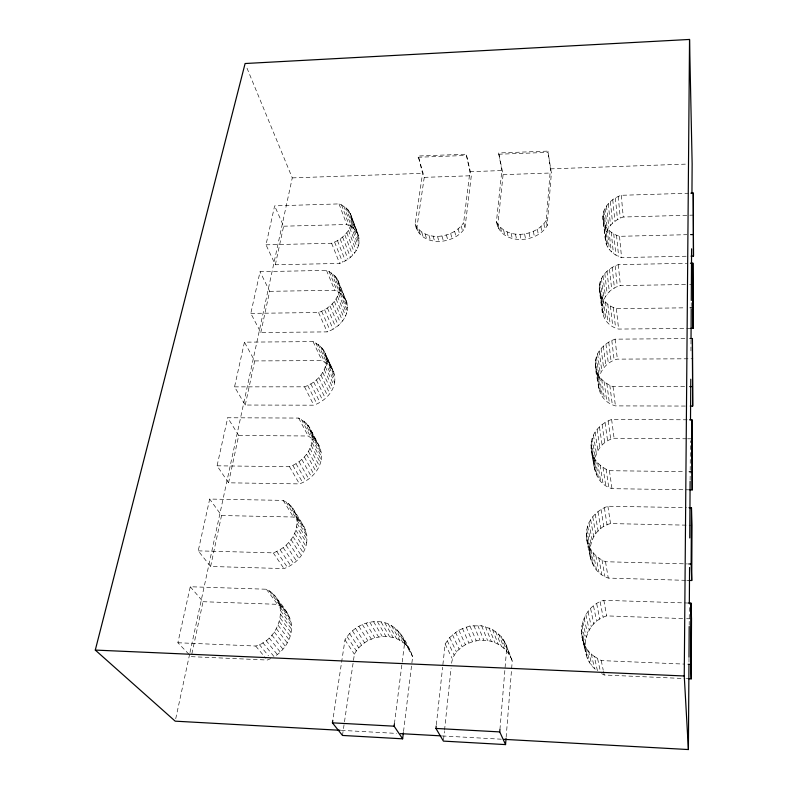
<?xml version="1.0" encoding="UTF-8"?>
<svg xmlns="http://www.w3.org/2000/svg" width="789" height="789" viewBox="0 0 789 789"><rect width="100%" height="100%" fill="white"/><g stroke="black" fill="none" stroke-linecap="round" stroke-linejoin="round"><path stroke-width="0.59" stroke-dasharray="3.94 2.96" d="M177.88 642.749L255.705 646.033C279.661 639.81 291.585 601.573 266.406 589.235L190.277 586.75L177.88 642.749L189.587 654.929M688.965 662.198L688.994 657.276M689.191 625.283L689.33 604.364M690.119 480.106L690.178 471.487M690.188 470.264L690.375 440.735M690.947 350.918L691.016 339.842M691.233 306.625L691.263 301.704M547.152 225.634L546.254 220.387L550.416 168.866L547.911 151.113L498.638 152.977L501.863 170.562L496.429 221.719C500.374 245.497 536.786 243.959 547.152 225.634L551.373 172.988L547.911 151.113M506.134 737.33L512.248 660.985L505.384 642.966L501.252 636.624L492.484 629.435L481.606 625.756L469.938 625.973L458.853 630.066L449.661 637.532L445.144 643.982L442.737 666.015M499.95 729.46L506.834 646.477M359.005 243.397L358.699 236.158L350.326 213.375L347.693 209.361L341.548 204.884L339.023 203.897L274.631 205.86L266.001 244.827L275.341 264.769L339.664 263.437C348.689 260.281 357.111 253.121 359.005 243.397L351.421 222.932L351.588 217.991L350.326 213.375M347.259 310.649L346.992 302.887L338.096 280.697L335.404 276.357L329.092 271.485L326.488 270.39L260.054 271.692L250.813 313.381L260.804 332.524L327.179 331.883C336.676 328.559 345.316 320.837 347.259 310.649L339.152 290.963L339.369 285.657L338.096 280.697M443.526 739.895L444.424 731.383M444.552 730.16L451.091 668.135M451.604 663.273C453.251 648.657 470.106 639.8 483.844 640.244C496.37 640.589 508.294 649.002 512.248 660.985M497.583 226.926L503.096 174.645L498.638 152.977M334.694 382.635L334.93 377.004L333.648 371.727L323.786 350.385L320.364 346.105L313.075 341.607L244.442 342.16L234.55 386.866L245.251 405.033L313.795 405.191C323.815 401.68 332.682 393.336 334.694 382.635L326.005 363.887L326.261 358.186L324.979 352.841M436.337 724.775L442.609 667.238M321.212 459.879L321.488 453.823L320.206 448.113L309.673 427.677L306.171 423.012L298.666 418.071L227.705 417.756L217.064 465.806L228.563 482.809L299.435 483.894C310.038 480.176 319.131 471.141 321.212 459.879L311.872 442.264L312.188 436.12L309.673 427.677M306.704 542.96L307.039 536.431L304.515 527.417L292.857 508.244L288.587 503.688L283.152 500.384L209.696 499.062L198.226 550.86L210.614 566.463L283.971 568.603C295.214 564.648 304.544 554.835 306.704 542.96L296.644 526.727L297.019 520.079L294.484 510.917M688.462 603.043L603.832 600.281C579.747 607.047 573.347 642.246 594.285 656.448L597.47 670.926C577.104 657 583.14 622.59 606.702 615.893L685.375 618.655M685.592 580.339L608.27 578.081C582.706 569.599 584.748 530.198 610.528 523.58L690.809 525.247M262.776 642.67L274.168 656.764C282.778 651.458 289.247 642.601 291.052 632.591C294.386 617.777 282.344 606.001 274.385 595.251M590.162 556.916C587.746 544.943 583.081 530.977 590.655 519.764C594.63 513.432 600.873 508.718 607.885 506.232L686.538 507.643M689.783 489.841L611.978 488.657C587.243 481.379 589.59 444.069 614.079 438.25L686.371 438.783M685.316 406.059L615.42 405.891C591.168 398.899 593.969 365.06 617.363 359.133L692.929 358.758M594.521 469.317C593.072 457.314 587.341 443.339 595.074 432.175C598.93 426.198 604.946 421.819 611.613 419.462L689.527 419.807M403.524 731.581L412.647 656.724C406.66 641.092 396.739 621.653 377.389 621.633C364.281 621.16 351.509 628.646 344.971 639.918L332.78 720.436M464.968 227.774L471.319 175.74L466.22 154.2L418.2 156.015L422.569 173.333L415.103 223.908C419.413 247.529 454.434 245.616 464.968 227.774L463.646 222.606L469.909 171.677L466.22 154.2M598.565 388.178C597.707 376.166 591.365 362.21 599.157 351.135C602.924 345.483 608.714 341.42 615.065 339.171L687.515 338.58M690.651 328.382L618.606 329.072C595.044 322.967 598.121 290.954 620.41 285.579L688.472 284.454M602.313 312.809L599.275 289.524C598.23 277.866 607.816 268.073 618.27 264.64L686.746 263.299M394.421 723.75L404.688 642.335L401.759 635.648M686.174 256.238L621.574 257.579C613.625 255.182 606.228 248.703 605.37 240.063L602.944 218.661C601.968 207.556 611.396 198.532 621.259 195.297L688.373 193.246M342.485 735.447L354.389 654.229C364.646 633.922 397.676 629.208 409.777 650.146M416.671 229.027L424.245 177.357L418.2 156.015M190.277 586.75L203.049 601.711L191.254 656.665L267.284 660.038L270.795 658.588M210.614 566.463L221.541 515.533L209.696 499.062M228.563 482.809L238.722 435.479L227.705 417.756M245.251 405.033L254.709 360.928L244.442 342.16M260.804 332.524L269.651 291.328L260.054 271.692M275.341 264.769L283.616 226.206L274.631 205.86M175.72 718.759L189.735 653.716M189.991 652.503L292.265 177.89L246.503 66.927M198.226 550.86L273.26 552.862C284.75 548.819 294.356 538.857 296.644 526.727M217.064 465.806L289.494 466.713C300.323 462.916 309.673 453.764 311.872 442.264M234.55 386.866L304.554 386.817C314.772 383.237 323.884 374.805 326.005 363.887M250.813 313.381L318.549 312.513C328.224 309.13 337.09 301.339 339.152 290.963M266.001 244.827L331.607 243.249C340.779 240.034 349.419 232.824 351.421 222.932M693.709 215.101L623.261 217.014C613.546 220.2 604.374 229.165 605.37 240.063M496.429 221.719C506.134 240.379 536.086 236.996 546.254 220.387M415.103 223.908C424.137 242.736 453.655 238.534 463.646 222.606M418.012 157.258L466.062 155.453M498.5 154.23L547.803 152.376M292.265 177.89L422.569 173.333M469.909 171.677L501.863 170.562M550.416 168.866L687.258 164.073M424.245 177.357L471.319 175.74M503.096 174.645L551.373 172.988M283.616 226.206L346.775 224.5L353.551 228.228L357.9 233.929M602.944 218.661C603.832 227.439 611.426 233.938 619.493 236.315L686.894 234.688M269.651 291.328L334.773 290.263L341.736 294.336L346.184 300.501M689.685 284.434L693.334 284.375M599.275 289.524C600.133 298.794 607.846 305.984 616.377 308.706L685.227 307.818M254.709 360.928L321.932 360.593L329.092 365.06L333.648 371.727M595.32 365.711C596.159 375.544 603.979 383.493 613.023 386.61L684.842 386.561M238.722 435.479L308.174 435.992L315.541 440.883L318.993 445.489M687.594 438.792L692.495 438.832M591.543 451.091C593.565 460.194 600.843 467.433 609.414 470.698L684.3 471.625M221.541 515.533L293.39 517.012L298.715 520.286L302.917 524.784M586.947 540.209C588.979 549.943 596.405 557.981 605.498 561.729L687.466 563.908M686.815 580.379L689.27 580.448M203.049 601.711L277.452 604.325L282.955 607.944L287.265 612.856M686.598 618.704L691.519 618.872M594.285 656.448L601.238 660.59L684.448 664.101M601.612 673.609L604.246 674.999L685.069 678.579M686.292 678.639L688.748 678.747M341.341 730.358L396.729 733.425M442.264 735.94L501.34 739.204M255.705 646.033L265.735 658.174M259.305 644.544L268.497 655.787M266.041 640.441L277.353 654.584M269.079 637.887L280.302 652.079M271.83 635.037L282.975 649.288M274.256 631.94L285.332 646.26M276.337 628.646L287.344 643.025M278.034 625.184L288.981 639.642M279.326 621.624L290.224 636.141M280.194 618.004L291.052 632.591M280.628 614.384L291.466 629.04M280.628 610.804L291.447 625.529M266.406 589.235L277.452 604.325M280.194 607.323L291.013 622.107M278.073 600.833L288.902 615.736M272.018 592.904L282.955 607.944M279.345 603.979L290.155 618.832M269.345 590.892L280.332 605.962M273.26 552.862L283.971 568.603M276.722 551.452L287.344 567.222M280.046 549.677L290.589 565.486M344.971 639.918L354.389 654.229M283.182 547.586L293.636 563.435M286.082 545.189L296.467 561.087M347.121 636.634L356.48 651.014M288.715 542.526L299.021 558.484M349.626 633.587L358.906 648.025M291.033 539.646L301.28 555.653M352.446 630.815L361.648 645.313M293.015 536.579L303.193 552.645M294.622 533.374L304.751 549.489M355.533 628.36L364.656 642.907M295.836 530.07L305.925 546.254M358.867 626.239L367.891 640.846M297.039 523.383L307.079 539.676M283.152 500.384L293.39 517.012M285.993 501.873L296.181 518.491M297.019 520.079L307.039 536.431M290.885 505.828L305.747 530.257M288.587 503.688L298.715 520.286M362.378 624.503L371.313 639.139M296.575 516.874L306.596 533.275M366.037 623.152L374.883 637.828M369.794 622.225L378.542 636.92M373.591 621.712L382.241 636.427M377.389 621.633L385.949 636.358M289.494 466.713L299.435 483.894M381.126 621.998L389.598 636.723M292.827 465.362L302.68 482.572M384.756 622.777L393.139 637.502M296.023 463.685L305.797 480.925M388.237 623.991L396.542 638.696M391.512 625.608L399.747 640.283M299.031 461.713L308.736 478.992M394.539 627.61L402.706 642.256M301.812 459.464L311.448 476.783M399.707 632.66L407.765 647.217M404.688 642.335L412.647 656.724M397.291 629.967L405.398 644.574M304.327 456.969L313.894 474.337M403.435 638.883L411.414 653.331M306.546 454.277L316.054 471.694M308.43 451.416L317.888 468.883M309.959 448.438L319.367 465.944M311.113 445.371L320.482 462.926M298.666 418.071L308.174 435.992M312.237 439.167L321.547 456.821M301.418 419.413L310.876 437.323M312.188 436.12L321.488 453.823M303.933 421.07L313.351 438.96M310.896 430.34L320.206 448.113M308.095 425.222L317.434 443.073M311.744 433.161L321.034 450.904M306.171 423.012L315.541 440.883M304.554 386.817L313.795 405.191M307.759 385.525L316.931 403.929M310.836 383.937L319.93 402.37M313.726 382.063L322.75 400.536M316.399 379.953L325.364 398.445M445.144 643.982L452.107 658.411M318.815 377.606L327.721 396.147M320.936 375.091L329.782 393.672M447.215 640.638L454.129 655.136M322.74 372.418L331.538 391.038M324.2 369.627L332.948 388.296M449.661 637.532L456.496 652.099M325.295 366.777L334.013 385.476M313.075 341.607L321.932 360.593M315.748 342.82L324.565 361.796M326.33 361.017L335 379.795M318.194 344.32L326.962 363.295M452.442 634.711L459.198 649.347M323.786 350.385L332.465 369.301M325.818 355.454L334.477 374.302M322.237 348.136L330.936 367.072M326.261 358.186L334.93 377.004M320.364 346.105L329.092 365.06M455.519 632.216L462.196 646.901M458.853 630.066L465.441 644.8M318.549 312.513L327.179 331.883M321.646 311.28L330.197 330.67M462.393 628.291L468.893 643.065M324.604 309.771L333.096 329.181M327.396 307.996L335.818 327.445M466.112 626.93L472.503 641.733M329.97 305.994L338.323 325.482M332.287 303.795L340.592 323.312M469.938 625.973L476.24 640.816M334.329 301.428L342.574 320.975M336.055 298.923L344.26 318.509M473.834 625.46L480.028 640.313M337.445 296.319L345.612 315.935M326.488 270.39L334.773 290.263M338.481 293.656L346.618 313.302M329.092 271.485L337.327 291.358M331.459 272.856L339.655 292.719M335.404 276.357L347.456 305.402M339.448 288.281L347.545 308.006M477.739 625.391L483.844 640.244M333.579 274.483L341.736 294.336M336.913 278.438L346.992 302.887M481.606 625.756L487.622 640.619M485.393 626.555L491.31 641.408M331.607 243.249L339.664 263.437M334.595 242.065L342.594 262.273M337.455 240.615L345.385 260.853M489.032 627.788L494.861 642.631M340.138 238.939L348.008 259.196M492.484 629.435L498.234 644.248M342.613 237.045L350.434 257.332M495.699 631.476L501.37 646.25M344.852 234.974L352.614 255.291M346.805 232.745L354.527 253.082M498.638 633.883L504.24 648.617M348.462 230.388L356.135 250.764M501.252 636.624L506.794 651.31M503.51 639.662L509.004 654.298M339.023 203.897L346.775 224.5M341.548 204.884L349.251 225.496M505.384 642.966L510.828 657.533M349.793 227.942L357.437 248.348M343.856 206.146L351.519 226.739M350.78 225.447L358.393 245.882M347.693 209.361L359.261 240.921M345.917 207.635L353.551 228.228M351.135 215.624L358.699 236.158M349.172 211.284L356.756 231.848M351.588 217.991L359.153 238.505M416.661 227.005L418.219 232.114M418.89 229.767L420.448 234.885M421.74 232.134L423.279 237.242M425.133 234.027L426.652 239.136M428.96 235.388L430.469 240.497M433.122 236.177L434.611 241.286M437.51 236.375L438.97 241.483M441.978 235.96L443.418 241.069M446.396 234.954L447.817 240.073M450.657 233.386L452.048 238.515M454.612 231.295L455.993 236.434M458.162 228.751L459.523 233.899M461.2 225.822L462.541 230.98M584.383 644.258L587.805 658.953M581.444 633.094L584.935 648.016M582.943 640.648L586.395 655.412M581.957 636.91L585.438 651.753M586.266 647.69L589.639 662.326M581.404 629.257L584.886 644.258M581.848 625.46L585.31 640.53M588.564 650.895L591.888 665.472M582.746 621.732L586.178 636.891M591.247 653.825L594.502 668.352M584.087 618.142L587.489 633.37M498.165 224.855L499.309 230.043M500.581 227.656L501.715 232.844M585.872 614.73L589.215 630.026M503.619 230.043L504.733 235.23M507.179 231.956L508.284 237.144M588.052 611.544L591.336 626.9M597.628 658.716L600.212 670.739M590.616 608.615L593.831 624.04M601.238 660.59L603.24 670.196M603.496 671.4L604.246 674.999M511.173 233.337L512.258 238.515M515.493 234.136L516.558 239.314M593.515 606.001L596.652 621.485M520 234.323L521.046 239.511M596.711 603.713L599.758 619.247M524.577 233.909L525.592 239.097M529.084 232.893L530.07 238.091M586.405 533.186L589.62 550.012M586.444 536.707L591.089 560.279M586.809 529.675L590.014 546.57M600.173 601.8L603.131 617.383M589.284 546.935L592.45 563.524M591.099 550.061L594.225 566.601M533.384 231.295L534.35 236.503M593.308 552.981L596.385 569.471M587.667 526.243L590.843 543.197M588.959 522.92L592.095 539.942M595.892 555.643L598.9 572.084M603.832 600.281L606.702 615.893M590.655 519.764L593.752 536.836M537.358 229.185L538.305 234.402M598.812 558.01L601.751 574.412M592.746 516.795L595.784 533.926M540.899 226.611L541.826 231.838M543.887 223.642L544.804 228.879M602.027 560.042L604.887 576.424M595.202 514.073L598.17 531.263M605.498 561.729L608.27 578.081M597.983 511.627L600.883 528.867M601.05 509.487L603.871 526.766M591.01 444.611L593.989 462.946M592.46 454.237L595.419 472.424M591.06 447.866L594.038 466.151M591.395 441.376L594.364 459.76M593.811 457.255L596.74 475.402M592.214 438.191L595.153 456.634M595.557 460.125L598.447 478.223M593.436 435.114L596.356 453.606M597.687 462.788L600.537 480.846M604.364 507.672L607.096 525.001M595.074 432.175L597.944 450.716M600.173 465.204L602.964 483.233M597.076 429.413L599.896 448.004M607.885 506.232L610.528 523.58M602.983 467.354L605.705 485.353M599.433 426.869L602.185 445.499M606.08 469.189L608.723 487.168M609.414 470.698L611.978 488.657M602.096 424.571L604.788 443.25M596.691 371.589L599.433 391.038M595.261 362.703L598.032 382.28M605.045 422.559L607.668 441.278M597.983 374.371L600.705 393.79M595.626 359.705L598.387 379.322M599.67 377.004L602.362 396.384M596.415 356.746L599.147 376.412M601.731 379.44L604.374 398.79M597.589 353.876L600.301 373.582M599.157 351.135L601.82 370.889M608.23 420.843L610.775 439.601M604.127 381.649L606.721 400.98M611.613 419.462L614.079 438.25M606.84 383.602L609.364 402.913M601.08 348.551L603.703 368.345M603.348 346.174L605.913 365.997M609.818 385.259L612.284 404.56M605.913 344.014L608.418 363.877M599.561 283.941L602.135 304.564M600.597 294.958L603.161 315.452M599.216 286.732L601.8 307.325M603.486 299.948L606.001 320.393M608.743 342.11L611.179 362.013M600.311 281.18L602.865 301.852M613.023 386.61L615.42 405.891M601.859 297.522L604.394 317.997M601.445 278.507L603.97 299.209M602.944 275.943L605.439 296.684M605.479 302.177L607.944 322.602M604.798 273.527L607.244 294.297M607.796 304.199L610.213 324.604M611.81 340.483L614.177 360.425M615.065 339.171L617.363 359.133M606.978 271.278L609.374 292.098M610.41 305.984L612.767 326.37M613.28 307.483L615.578 327.869M602.885 216.068L605.814 242.598M603.93 210.89L606.317 232.38M605.459 226.088L607.836 247.411M603.22 213.464L606.642 245.063M609.453 269.246L611.791 290.096M612.185 267.451L614.453 288.32M616.377 308.706L618.606 329.072M605.025 208.385L609.384 249.63M606.475 205.988L608.802 227.538M608.96 230.378L611.268 251.671M615.134 265.913L617.343 286.811M608.26 203.71L610.548 225.289M611.199 232.232L613.457 253.506M610.361 201.599L612.599 223.208M613.724 233.85L615.933 255.123M616.505 235.221L618.645 256.484M612.737 199.676L614.927 221.324M618.27 264.64L620.41 285.579M619.493 236.315L621.574 257.579M615.381 197.97L617.501 219.638M618.231 196.5L620.292 218.198M621.259 195.297L623.261 217.014"/><path stroke-width="1.18" d="M503.796 739.342L688.402 749.55L688.945 664.654M688.994 657.276L689.191 626.515M689.339 603.141L689.566 567.459M689.754 537.93L690.119 481.329M690.503 419.817L690.769 379.213M691.026 338.609L691.213 309.081M691.272 300.471L691.598 248.801M691.953 193.433L692.14 163.905L689.537 39.45L245.103 63.524L95.291 650.077L175.197 721.166L340.118 730.289M688.748 678.747L691.194 678.856L690.562 664.358L690.917 603.121L688.462 603.043M689.27 580.448L691.726 580.517L691.134 564.007L691.46 507.731L689.004 507.692M689.783 489.841L692.219 489.88L691.963 419.817L689.527 419.807M690.217 406.069L692.673 406.079L692.426 338.54L689.971 338.56M690.651 328.382L693.097 328.362L692.85 263.181L690.414 263.23M691.046 256.139L693.482 256.09L693.255 193.098L690.819 193.177M691.194 678.856L691.519 618.872L690.917 603.121M691.726 580.517L692.022 525.267L691.46 507.731M692.219 489.88L691.963 419.817M692.673 406.079L692.426 338.54M693.097 328.362L692.85 263.181M693.482 256.09L693.255 193.098M688.402 749.55L684.25 675.986L689.537 39.45M436.209 725.998L435.942 728.444L443.398 741.108L505.552 744.599L506.035 738.543M505.552 744.599L499.743 731.906L499.95 729.46M332.78 720.436L332.416 722.842L342.485 735.447L402.637 738.82L403.376 732.784M402.637 738.82L394.115 726.186L394.421 723.75M690.572 234.599L693.018 234.54M690.138 307.759L692.604 307.73M689.714 386.561L692.15 386.561M689.211 471.694L691.667 471.723M688.689 563.948L691.134 564.007M688.116 664.259L690.562 664.358M95.291 650.077L684.25 675.986M332.416 722.842L394.115 726.186M435.942 728.444L499.743 731.906M400.417 733.622L441.031 735.871"/></g></svg>
